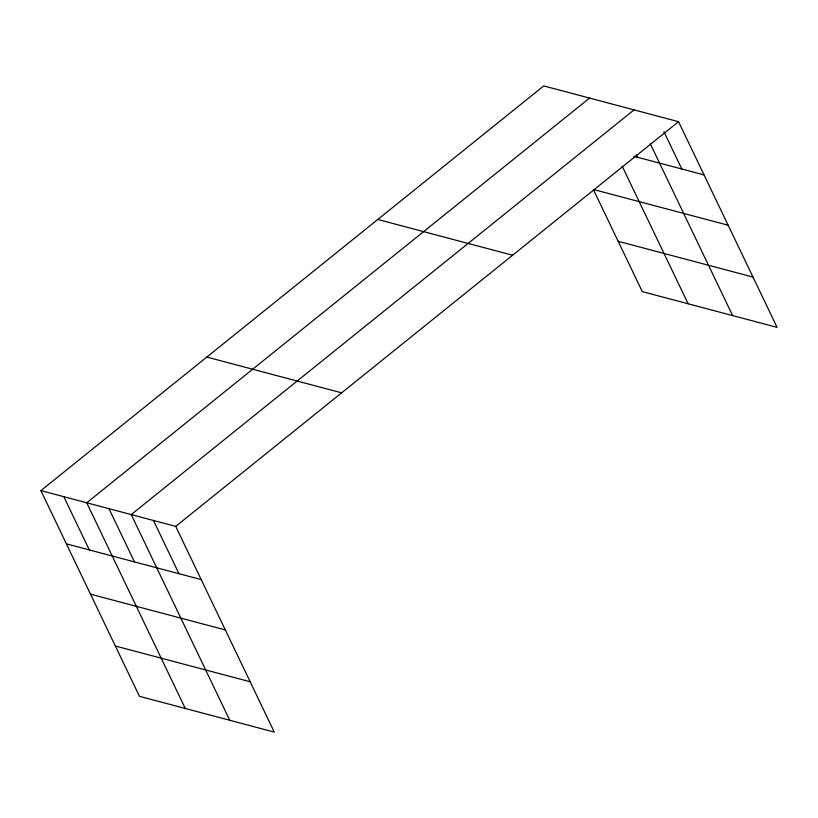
<?xml version="1.0" encoding="UTF-8"?>
<svg xmlns="http://www.w3.org/2000/svg" width="818" height="818" viewBox="0 0 818 818"><rect width="100%" height="100%" fill="white"/><g stroke="black" fill="none" stroke-linecap="round" stroke-linejoin="round"><path stroke-width="1.23" d="M40.9 490.616L175.717 526.383L274.265 732.09L139.459 696.312L40.9 490.616L543.735 85.91L678.541 121.688L777.1 327.384L642.283 291.617L593.336 189.459L728.153 225.226M589.563 98.078L86.739 502.784L185.287 708.48M634.052 109.878L131.228 514.583L229.776 720.28M175.717 526.383L678.541 121.688M633.807 156.269L704.053 174.909M618.183 241.3L752.989 277.067M377.793 219.469L512.61 255.236M206.831 357.067L341.648 392.834M66.401 543.847L201.218 579.614M90.512 594.165L225.328 629.932M115.348 646.005L250.165 681.772M663.899 131.637L681.803 169.009M650.33 143.856L732.611 315.574M636.23 154.939L637.314 157.209M622.191 166.166L688.122 303.775M153.467 520.483L178.968 573.715M108.978 508.684L134.479 561.905M63.814 496.7L89.326 549.921"/></g></svg>
